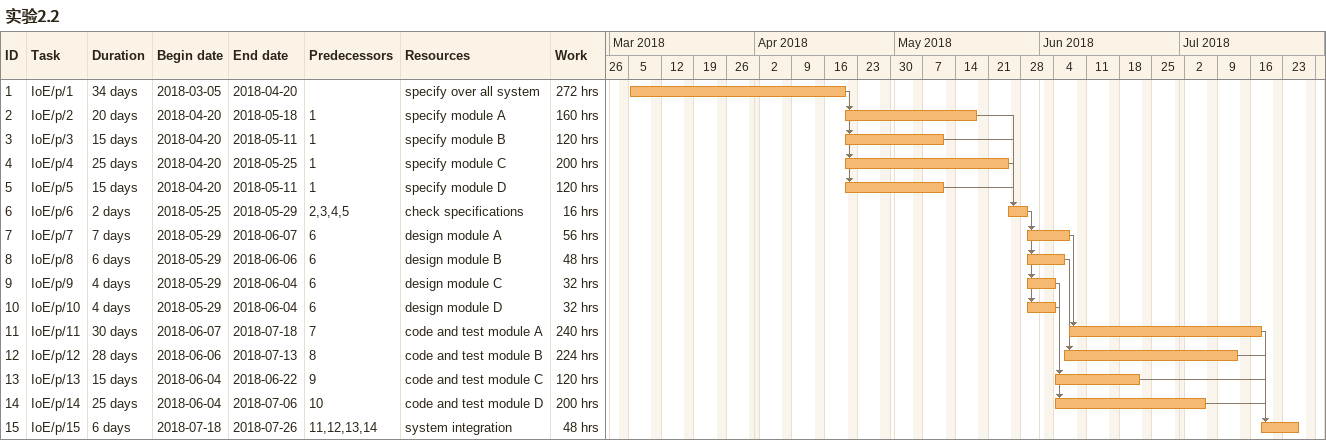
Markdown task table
实验2.2

| ID | Task | Duration | Start | Finish | Predecessors | Resources | Work (h) |
|---|---|---|---|---|---|---|---|
| 1 | IoE/p/1 | 34d | 2018-03-05 | 2018-04-20 |  | specify over all system | 272 |
| 2 | IoE/p/2 | 20d | 2018-04-20 | 2018-05-18 | 1 | specify module A | 160 |
| 3 | IoE/p/3 | 15d | 2018-04-20 | 2018-05-11 | 1 | specify module B | 120 |
| 4 | IoE/p/4 | 25d | 2018-04-20 | 2018-05-25 | 1 | specify module C | 200 |
| 5 | IoE/p/5 | 15d | 2018-04-20 | 2018-05-11 | 1 | specify module D | 120 |
| 6 | IoE/p/6 | 2d | 2018-05-25 | 2018-05-29 | 2, 3, 4, 5 | check specifications | 16 |
| 7 | IoE/p/7 | 7d | 2018-05-29 | 2018-06-07 | 6 | design module A | 56 |
| 8 | IoE/p/8 | 6d | 2018-05-29 | 2018-06-06 | 6 | design module B | 48 |
| 9 | IoE/p/9 | 4d | 2018-05-29 | 2018-06-04 | 6 | design module C | 32 |
| 10 | IoE/p/10 | 4d | 2018-05-29 | 2018-06-04 | 6 | design module D | 32 |
| 11 | IoE/p/11 | 30d | 2018-06-07 | 2018-07-18 | 7 | code and test module A | 240 |
| 12 | IoE/p/12 | 28d | 2018-06-06 | 2018-07-13 | 8 | code and test module B | 224 |
| 13 | IoE/p/13 | 15d | 2018-06-04 | 2018-06-22 | 9 | code and test module C | 120 |
| 14 | IoE/p/14 | 25d | 2018-06-04 | 2018-07-06 | 10 | code and test module D | 200 |
| 15 | IoE/p/15 | 6d | 2018-07-18 | 2018-07-26 | 11, 12, 13, 14 | system integration | 48 |
